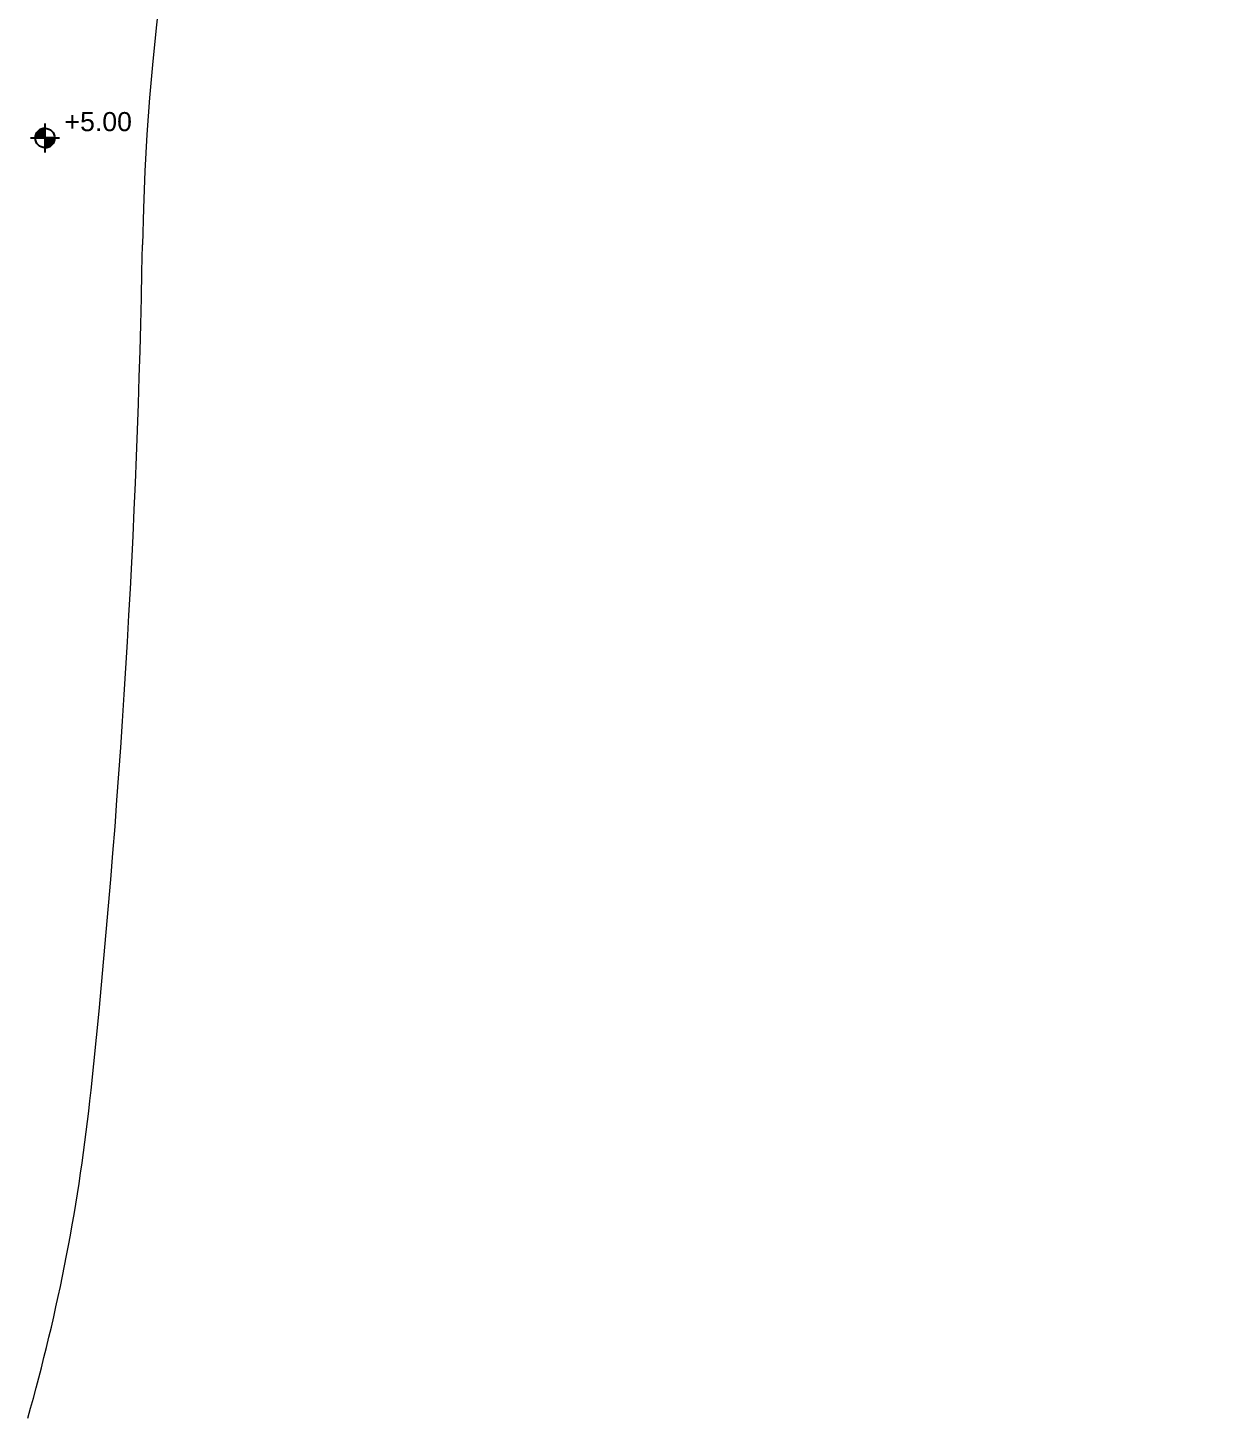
# Model space of a CAD drawing. Header units: millimetres. Extents: x 10569 to 232243, y -25347 to 80743.
# Drawn here: x 103521 to 128041, y -25347 to 3329 of the extents above; entities that cross this region are included whole.
import ezdxf

# ---------------------------------------------------------------- set-up
doc = ezdxf.new("R2010")
doc.units = ezdxf.units.MM
doc.layers.add('A-ANNO-NOTE', color=131, linetype='Continuous', lineweight=25)
doc.layers.add('A-FLOR', color=192, linetype='Continuous', lineweight=9)
doc.styles.add('Arial_1', font='arial.ttf', dxfattribs={"height": 393.413174})

# ---------------------------------------------------------------- blocks, each defined once
blk = doc.blocks.new('DLN_Slab Level Mark - FFL-2mm_Type 2-2670450-TENDER DRAFT G_F')
at = {"layer": 'A-ANNO-NOTE', "lineweight": 5}
h = blk.add_hatch(color=256, dxfattribs=at)
edge = h.paths.add_edge_path(flags=0)
edge.add_arc((0, 0), 1, 180, 270, ccw=False)
edge.add_line((-1, 0), (0, 0))
edge.add_line((0, 0), (0, -1))
h = blk.add_hatch(color=256, dxfattribs=at)
edge = h.paths.add_edge_path(flags=0)
edge.add_arc((0, 0), 1, 0, 90, ccw=False)
edge.add_line((1, 0), (0, 0))
edge.add_line((0, 0), (0, 1))
at = {"layer": 'A-ANNO-NOTE'}
for p, q in [((0, 1.5), (0, -1.5)), ((0, 0), (-1, 0)), ((0, 1), (0, 0)), ((0, -1), (0, 0)), ((0, 0), (1, 0)), ((-1.5, 0), (1.5, 0))]:
    blk.add_line(p, q, dxfattribs=at)
blk.add_circle((0, 0), 1, dxfattribs=at)
for start, end in [(180, 270), (360, 90)]:
    blk.add_arc((0, 0), 1, start, end, dxfattribs=at)

msp = doc.modelspace()

# ---------------------------------------------------------------- linework, layer by layer
at = {"layer": 'A-FLOR'}
for centre, radius, start, end in [((155209.56161, -2005.51358), 49331.27513, 123.417337106, 179.005883529), ((-95852.25096, 2350.99808), 201768.33246, 354.0444343785, 359.0058835291), ((65348.7653, -14465.52509), 39692.53816, 344.089387684, 354.044434378)]:
    msp.add_arc(centre, radius, start, end, dxfattribs=at)

# ---------------------------------------------------------------- block references
at = {"layer": 'A-ANNO-NOTE', "xscale": 200, "yscale": 200, "zscale": 200, "rotation": 89.99999999999982}
msp.add_blockref('DLN_Slab Level Mark - FFL-2mm_Type 2-2670450-TENDER DRAFT G_F', (103875.75917, 1056.86692), dxfattribs=at)

# ---------------------------------------------------------------- texts
at = {"layer": 'A-ANNO-NOTE', "lineweight": 5, "insert": (104278.55417, 1590.92168), "char_height": 393.413174, "width": 1656, "attachment_point": 1, "line_spacing_factor": 0.938532, "style": 'Arial_1'}
msp.add_mtext('+5.00', dxfattribs=at)

doc.saveas('drawing.dxf')
